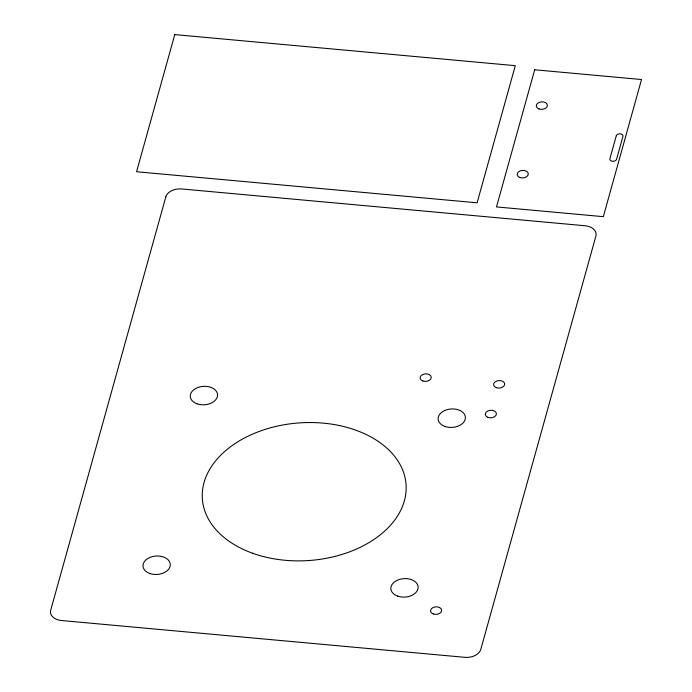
<?xml version="1.0" encoding="UTF-8"?>
<svg xmlns="http://www.w3.org/2000/svg" width="692" height="692" viewBox="0 0 692 692"><rect width="100%" height="100%" fill="white"/><g stroke="black" fill="none" stroke-linecap="round" stroke-linejoin="round"><path stroke-width="1.04" d="M174.765 34.6L136.566 171.737L477.099 202.808L515.298 65.671L174.765 34.6M165.82 196.883L50.715 610.171A13.615 9.195 -4 0 0 61.527 620.525L464.886 657.331A13.615 9.195 -4 0 0 480.784 649.407L595.89 236.119A13.615 9.195 -4 0 0 585.086 225.756L181.719 188.959A13.615 9.195 -4 0 0 165.82 196.883M534.691 69.78L496.493 206.917L603.329 216.665L641.527 79.528L534.691 69.78M616.261 135.814L609.894 158.676A3.399 2.301 -4 0 0 612.602 161.262A3.399 2.301 -4 0 0 616.572 159.281L622.938 136.428A3.399 2.301 -4 0 0 620.24 133.833A3.399 2.301 -4 0 0 616.261 135.814M496.311 387.684A5.579 3.771 -4 0 0 504.693 384.129A5.579 3.771 -4 0 0 496.363 381.145A5.579 3.771 -4 0 0 496.311 387.684M422.864 380.981A5.579 3.771 -4 0 0 431.246 377.425A5.579 3.771 -4 0 0 422.916 374.441A5.579 3.771 -4 0 0 422.864 380.981M433.287 613.96A5.579 3.771 -4 0 0 441.678 610.405A5.579 3.771 -4 0 0 433.339 607.42A5.579 3.771 -4 0 0 433.287 613.96M488.033 417.397A5.579 3.771 -4 0 0 496.423 413.842A5.579 3.771 -4 0 0 488.085 410.858A5.579 3.771 -4 0 0 488.033 417.397M397.606 596.097A13.667 9.23 -4 0 0 418.15 587.387A13.667 9.23 -4 0 0 397.736 580.078A13.667 9.23 -4 0 0 397.606 596.097M197.021 403.808A13.667 9.23 -4 0 0 217.565 395.097A13.667 9.23 -4 0 0 197.151 387.797A13.667 9.23 -4 0 0 197.021 403.808M252.744 553.289A102.096 68.975 -4 0 0 406.169 488.223A102.096 68.975 -4 0 0 253.704 433.625A102.096 68.975 -4 0 0 252.744 553.289M149.766 573.486A13.667 9.23 -4 0 0 170.301 564.776A13.667 9.23 -4 0 0 149.896 557.467A13.667 9.23 -4 0 0 149.766 573.486M444.869 426.419A13.667 9.23 -4 0 0 465.405 417.708A13.667 9.23 -4 0 0 444.999 410.408A13.667 9.23 -4 0 0 444.869 426.419M519.926 177.524A5.579 3.771 -4 0 0 528.307 173.969A5.579 3.771 -4 0 0 519.977 170.985A5.579 3.771 -4 0 0 519.926 177.524M539.025 108.955A5.579 3.771 -4 0 0 547.407 105.4A5.579 3.771 -4 0 0 539.077 102.416A5.579 3.771 -4 0 0 539.025 108.955"/></g></svg>
